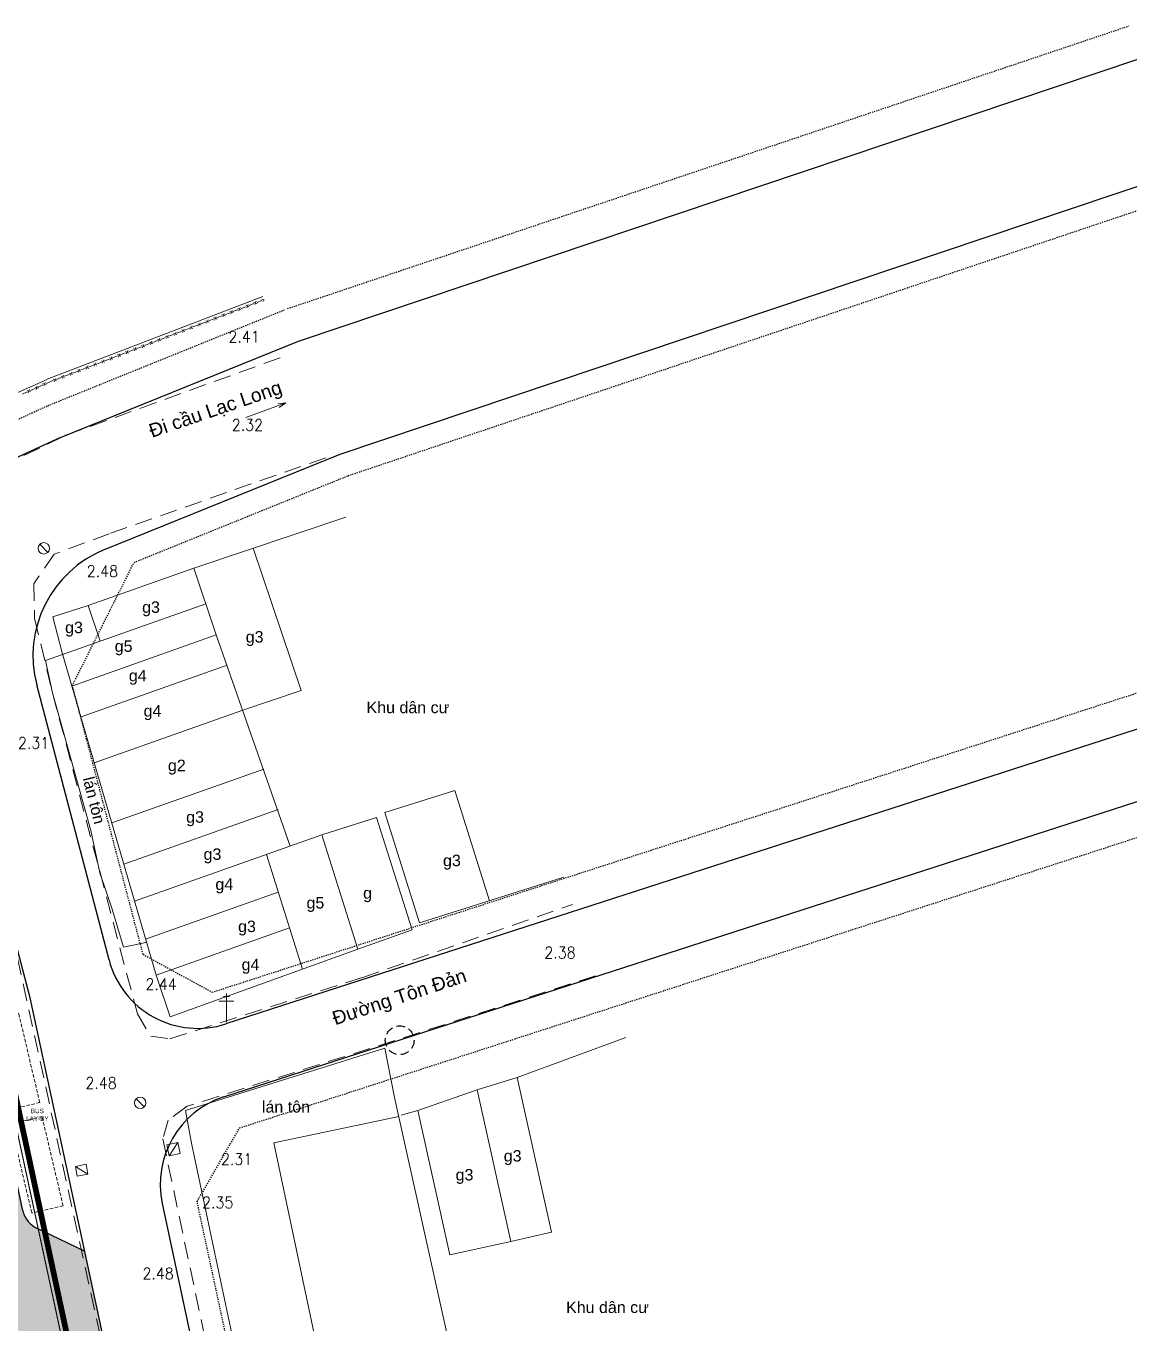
# Model space of a CAD drawing. Header units: millimetres. Extents: x 583747 to 596192, y 2304962 to 2309584.
# Drawn here: x 595685.2 to 595781.5, y 2307290 to 2307403.1 of the extents above; entities that cross this region are included whole.
import ezdxf
from ezdxf.enums import TextEntityAlignment as Align
from ezdxf.xclip import XClip

# ---------------------------------------------------------------- set-up
doc = ezdxf.new("R2010")
doc.units = ezdxf.units.MM
for name, pattern in [('DASH', [0.35, 0.25, -0.1]), ('DASHDOT', [1, 0.5, -0.25, 0, -0.25]), ('DASHED', [4.5, 3, -1.5]), ('HIDDEN', [0.375, 0.25, -0.125]), ('{Long Duong}', [2.3, 1.5, -0.8])]:
    doc.linetypes.add(name, pattern=pattern)
doc.layers.get('DEFPOINTS').update_dxf_attribs({"color": 5})
for name, color, linetype in [('A-ANNO-ROOM', 50, 'Continuous'), ('A-PLOT LINE', 6, 'DASHDOT'), ('AFP-KERB-LINE', 2, 'Continuous'), ('Xref_ST_MBDV Cot vach 30.7.2022$0$Xref_ST_MBDV Cot vach 30.7.2022|Xref_ST_MBDV Cot vach 30.7.2022|Xref_ST_MBDV Cot vach 30.7.2022|Xref_ST_MBDV Cot vach 30.7.2022|A-CORE-OTLN', 2, 'Continuous')]:
    doc.layers.add(name, color=color, linetype=linetype)
for name, color, linetype, lineweight in [('A-GENM-____-OTLN', 13, 'Continuous', 9), ('bo dat CXCL', 92, 'Continuous', 18), ('Code Cao do', 7, 'Continuous', 0), ('Duong RG Thua', 7, 'Continuous', 0), ('Ghi chu nha', 7, 'Continuous', 0), ('KT-DV', 7, 'Continuous', 0), ('KT-NEN', 250, 'Continuous', 0), ('KT-Net thay', 7, 'Continuous', 20), ('Level 15', 7, 'Continuous', 0), ('Long Duong_ Phan Cach chat lieu rair mat', 7, 'Continuous', 0), ('Nghia dia_ Ghi chu §T XH', 7, 'Continuous', 0)]:
    doc.layers.add(name, color=color, linetype=linetype, lineweight=lineweight)
doc.styles.add('220126_HDN_HBA typical plan$0$211210_HDN_HBA_TYPICAL PLAN CORE OPT 1$0$HBA-Text', font='GOTHIC.TTF')
doc.styles.add('Style-.VnArial', font='')
doc.styles.add('Style-STANDARD', font='STANDARD.shx')
doc.styles.get('Style-.VnArial').set_extended_font_data('.VnArial')

# ---------------------------------------------------------------- blocks, each defined once
blk = doc.blocks.new('COT_DI_1')
at = {"layer": 'Nghia dia_ Ghi chu §T XH', "color": 7, "linetype": 'Continuous', "lineweight": 0}
for p, q in [((0, 49.7), (0, 0)), ((-13.1, 36.7), (13.1, 36.7)), ((-5.2, 44.5), (5.2, 44.5))]:
    blk.add_line(p, q, dxfattribs=at)
blk = doc.blocks.new('MT_TN')
at = {"layer": 'Duong RG Thua', "color": 7, "lineweight": 0}
for q in [(-3.51, -1.29), (-0.72, -0.08), (-0.6, -0.41)]:
    blk.add_line((0, 0), q, dxfattribs=at)
blk = doc.blocks.new('wwww1')
at = {"layer": 'Duong RG Thua', "color": 3, "lineweight": 0}
for p, q in [((595686.9, 2307372.33), (595705.7, 2307379.55)), ((595677.09, 2307367.96), (595686.89, 2307372.32))]:
    blk.add_line(p, q, dxfattribs=at)
at = {"layer": 'Duong RG Thua', "color": 7, "linetype": 'Continuous', "lineweight": 0}
for p, q in [((595702.83, 2307378.25), (595703.12, 2307378.12)), ((595703.04, 2307378.33), (595702.91, 2307378.03)), ((595703.11, 2307378.23), (595703.53, 2307378.39)), ((595703.53, 2307378.51), (595703.82, 2307378.38)), ((595703.74, 2307378.59), (595703.61, 2307378.3)), ((595703.81, 2307378.5), (595704.23, 2307378.66)), ((595704.23, 2307378.78), (595704.52, 2307378.65)), ((595704.44, 2307378.86), (595704.31, 2307378.57)), ((595704.51, 2307378.77), (595704.93, 2307378.93)), ((595704.93, 2307379.05), (595705.22, 2307378.92)), ((595705.14, 2307379.13), (595705.01, 2307378.84)), ((595705.21, 2307379.04), (595705.63, 2307379.2)), ((595705.63, 2307379.32), (595705.82, 2307379.24)), ((595705.79, 2307379.3), (595705.71, 2307379.11)), ((595700.03, 2307377.17), (595700.32, 2307377.04)), ((595700.24, 2307377.25), (595700.11, 2307376.96)), ((595700.31, 2307377.16), (595700.73, 2307377.32)), ((595700.73, 2307377.44), (595701.02, 2307377.31)), ((595700.94, 2307377.52), (595700.81, 2307377.23)), ((595701.01, 2307377.43), (595701.43, 2307377.59)), ((595701.43, 2307377.71), (595701.72, 2307377.58)), ((595701.64, 2307377.79), (595701.51, 2307377.5)), ((595701.71, 2307377.7), (595702.13, 2307377.86)), ((595702.13, 2307377.98), (595702.42, 2307377.85)), ((595702.34, 2307378.06), (595702.21, 2307377.77)), ((595702.41, 2307377.96), (595702.83, 2307378.13)), ((595696.81, 2307375.81), (595697.23, 2307375.97)), ((595697.23, 2307376.09), (595697.52, 2307375.96)), ((595697.44, 2307376.17), (595697.31, 2307375.88)), ((595697.51, 2307376.08), (595697.93, 2307376.24)), ((595697.93, 2307376.36), (595698.22, 2307376.23)), ((595698.14, 2307376.44), (595698.01, 2307376.15)), ((595698.21, 2307376.35), (595698.63, 2307376.51)), ((595698.63, 2307376.63), (595698.92, 2307376.5)), ((595698.84, 2307376.71), (595698.71, 2307376.42)), ((595698.91, 2307376.62), (595699.33, 2307376.78)), ((595699.33, 2307376.9), (595699.62, 2307376.77)), ((595699.54, 2307376.98), (595699.41, 2307376.69)), ((595699.61, 2307376.89), (595700.03, 2307377.05)), ((595693.94, 2307374.83), (595693.81, 2307374.54)), ((595694.01, 2307374.74), (595694.43, 2307374.9)), ((595694.43, 2307375.02), (595694.72, 2307374.89)), ((595694.64, 2307375.1), (595694.51, 2307374.81)), ((595694.71, 2307375.01), (595695.13, 2307375.17)), ((595695.13, 2307375.29), (595695.42, 2307375.16)), ((595695.34, 2307375.37), (595695.21, 2307375.08)), ((595695.41, 2307375.28), (595695.83, 2307375.44)), ((595695.83, 2307375.56), (595696.12, 2307375.43)), ((595696.04, 2307375.64), (595695.91, 2307375.35)), ((595696.11, 2307375.54), (595696.53, 2307375.71)), ((595696.53, 2307375.83), (595696.82, 2307375.7)), ((595696.74, 2307375.91), (595696.61, 2307375.62)), ((595691.14, 2307373.76), (595691.01, 2307373.46)), ((595691.21, 2307373.66), (595691.63, 2307373.82)), ((595691.63, 2307373.94), (595691.92, 2307373.81)), ((595691.84, 2307374.02), (595691.71, 2307373.73)), ((595691.91, 2307373.93), (595692.33, 2307374.09)), ((595692.33, 2307374.21), (595692.62, 2307374.08)), ((595692.54, 2307374.29), (595692.41, 2307374)), ((595692.61, 2307374.2), (595693.03, 2307374.36)), ((595693.03, 2307374.48), (595693.32, 2307374.35)), ((595693.24, 2307374.56), (595693.11, 2307374.27)), ((595693.31, 2307374.47), (595693.73, 2307374.63)), ((595693.73, 2307374.75), (595694.02, 2307374.62)), ((595688.13, 2307372.6), (595688.42, 2307372.47)), ((595688.34, 2307372.68), (595688.21, 2307372.39)), ((595688.41, 2307372.59), (595688.83, 2307372.75)), ((595688.83, 2307372.87), (595689.12, 2307372.74)), ((595689.04, 2307372.95), (595688.91, 2307372.66)), ((595689.11, 2307372.86), (595689.53, 2307373.02)), ((595689.53, 2307373.14), (595689.82, 2307373.01)), ((595689.74, 2307373.22), (595689.61, 2307372.93)), ((595689.81, 2307373.13), (595690.23, 2307373.29)), ((595690.23, 2307373.41), (595690.52, 2307373.28)), ((595690.44, 2307373.49), (595690.31, 2307373.2)), ((595690.51, 2307373.39), (595690.93, 2307373.56)), ((595690.93, 2307373.68), (595691.22, 2307373.55)), ((595685.36, 2307371.44), (595685.24, 2307371.14)), ((595685.44, 2307371.35), (595685.85, 2307371.53)), ((595685.84, 2307371.65), (595686.13, 2307371.54)), ((595686.04, 2307371.74), (595685.93, 2307371.45)), ((595686.12, 2307371.65), (595686.53, 2307371.84)), ((595686.52, 2307371.96), (595686.82, 2307371.84)), ((595686.73, 2307372.05), (595686.61, 2307371.75)), ((595686.81, 2307371.96), (595687.01, 2307372.05)), ((595687.01, 2307372.05), (595687.43, 2307372.21)), ((595687.42, 2307372.33), (595687.72, 2307372.2)), ((595687.64, 2307372.41), (595687.51, 2307372.12)), ((595687.71, 2307372.32), (595688.13, 2307372.48)), ((595684.75, 2307371.04), (595685.16, 2307371.23)), ((595685.15, 2307371.35), (595685.45, 2307371.23))]:
    blk.add_line(p, q, dxfattribs=at)
at = {"layer": 'Duong RG Thua', "color": 7, "lineweight": 0}
for p, q in [((595712.95, 2307360.3), (595699.69, 2307355.85)), ((595686.25, 2307357.93), (595686.95, 2307357.22)), ((595704.88, 2307357.59), (595709.05, 2307345.17)), ((595699.69, 2307355.85), (595690.47, 2307352.59)), ((595699.69, 2307355.85), (595701.65, 2307350.02)), ((595700.73, 2307352.75), (595686.74, 2307347.8)), ((595690.47, 2307352.59), (595687.38, 2307351.59)), ((595690.47, 2307352.59), (595691.52, 2307349.49)), ((595687.38, 2307351.59), (595688.22, 2307348.45)), ((595701.65, 2307350.02), (595689.06, 2307345.57)), ((595708.09, 2307331.6), (595701.65, 2307350.02)), ((595686.74, 2307347.8), (595687.37, 2307344.97)), ((595688.22, 2307348.45), (595696.4, 2307320.35)), ((595702.59, 2307347.38), (595689.85, 2307342.87)), ((595687.37, 2307344.97), (595688.13, 2307342.26)), ((595709.05, 2307345.17), (595703.97, 2307343.46)), ((595703.97, 2307343.46), (595691.01, 2307338.88)), ((595688.13, 2307342.26), (595690.71, 2307332.97)), ((595705.79, 2307338.31), (595692.54, 2307333.62)), ((595716.35, 2307334.52), (595722.45, 2307336.45)), ((595725.49, 2307326.83), (595722.45, 2307336.45)), ((595707.04, 2307334.79), (595693.59, 2307330.03)), ((595710.86, 2307332.58), (595715.64, 2307334.09)), ((595718.73, 2307324.3), (595715.64, 2307334.09)), ((595719.39, 2307324.91), (595716.35, 2307334.52)), ((595690.71, 2307332.97), (595691.48, 2307329.28)), ((595710.86, 2307332.58), (595694.52, 2307326.8)), ((595714.01, 2307322.61), (595710.86, 2307332.58)), ((595709.17, 2307320.86), (595706.02, 2307330.87)), ((595691.48, 2307329.28), (595692.57, 2307326.11)), ((595719.39, 2307324.91), (595731.98, 2307328.88)), ((595707.06, 2307327.57), (595695.49, 2307323.47)), ((595692.57, 2307326.11), (595693.57, 2307322.79)), ((595708.04, 2307324.47), (595696.4, 2307320.35)), ((595714.01, 2307322.61), (595718.73, 2307324.3)), ((595693.57, 2307322.79), (595695.5, 2307323.18)), ((595697.63, 2307316.7), (595714.01, 2307322.61)), ((595696.4, 2307320.35), (595697.63, 2307316.7)), ((595727.91, 2307311.41), (595737.37, 2307314.91)), ((595698.98, 2307308.55), (595716.37, 2307313.96)), ((595716.37, 2307313.96), (595717.2, 2307309.68)), ((595719.23, 2307308.53), (595724.41, 2307310.34)), ((595724.41, 2307310.34), (595727.91, 2307311.41)), ((595724.41, 2307310.34), (595727.34, 2307297.12)), ((595727.91, 2307311.41), (595730.91, 2307297.91)), ((595694.67, 2307309.55), (595695.37, 2307308.85)), ((595717.2, 2307309.68), (595725.11, 2307274.01)), ((595699.49, 2307305.68), (595698.98, 2307308.55)), ((595717.79, 2307308.12), (595719.23, 2307308.53)), ((595719.23, 2307308.53), (595722.02, 2307295.94)), ((595706.68, 2307305.72), (595717.57, 2307308.02)), ((595697.35, 2307305.55), (595698.31, 2307305.75)), ((595697.35, 2307305.55), (595697.55, 2307304.59)), ((595698.31, 2307305.75), (595697.55, 2307304.59)), ((595697.55, 2307304.59), (595698.51, 2307304.79)), ((595698.31, 2307305.75), (595698.51, 2307304.79)), ((595709.27, 2307259.47), (595699.49, 2307305.68)), ((595706.68, 2307305.72), (595713.87, 2307271.64)), ((595689.37, 2307303.66), (595690.29, 2307303.84)), ((595689.52, 2307302.82), (595689.37, 2307303.66)), ((595689.37, 2307303.66), (595690.45, 2307302.99)), ((595690.45, 2307302.99), (595690.29, 2307303.84)), ((595689.52, 2307302.82), (595690.45, 2307302.99))]:
    blk.add_line(p, q, dxfattribs=at)
at = {"layer": 'Duong RG Thua', "color": 7, "lineweight": 0, "flags": 128}
blk.add_lwpolyline([(595722.02, 2307295.94), (595727.34, 2307297.12), (595730.91, 2307297.91)], dxfattribs=at)
at = {"layer": 'Duong RG Thua', "color": 7, "lineweight": 0}
for centre in [(595686.6, 2307357.58), (595695.02, 2307309.2)]:
    blk.add_circle(centre, 0.5, dxfattribs=at)
at = {"layer": 'Long Duong_ Phan Cach chat lieu rair mat', "color": 4, "linetype": '{Long Duong}', "lineweight": 0}
for p, q in [((595688.5, 2307367.44), (595707.53, 2307374.32)), ((595676.6, 2307361.64), (595688.5, 2307367.44)), ((595711.21, 2307365.49), (595692.31, 2307358.85)), ((595692.31, 2307358.85), (595687.51, 2307357.08)), ((595687.51, 2307357.08), (595685.73, 2307354.49)), ((595685.73, 2307354.49), (595685.8, 2307351.48)), ((595685.8, 2307351.48), (595687.37, 2307344.97)), ((595687.37, 2307344.97), (595694.77, 2307316.96)), ((595697.93, 2307259.7), (595680.5, 2307339.17)), ((595714.43, 2307320.15), (595732.73, 2307326.51)), ((595697.61, 2307314.79), (595714.43, 2307320.15)), ((595734.74, 2307320.29), (595717.24, 2307314.64)), ((595694.77, 2307316.96), (595695.93, 2307315.03)), ((595695.93, 2307315.03), (595697.61, 2307314.79)), ((595717.24, 2307314.64), (595699.11, 2307308.9)), ((595699.11, 2307308.9), (595697.46, 2307307.7)), ((595697.46, 2307307.7), (595696.99, 2307306.06)), ((595696.99, 2307306.06), (595706.87, 2307259.34))]:
    blk.add_line(p, q, dxfattribs=at)
at = {"layer": 'Duong RG Thua', "color": 7, "lineweight": 0, "rotation": 359.9973000000001}
blk.add_blockref('MT_TN', (595707.73, 2307370.28), dxfattribs=at)
at = {"layer": 'Nghia dia_ Ghi chu §T XH', "color": 7, "linetype": 'Continuous', "lineweight": 0, "xscale": 0.05, "yscale": 0.05, "zscale": 0.05, "rotation": 359.9972999999998}
blk.add_blockref('COT_DI_1', (595702.54, 2307316.25), dxfattribs=at)
at = {"layer": 'Code Cao do', "color": 6, "linetype": 'Continuous', "lineweight": 0, "style": 'Style-STANDARD'}
for s, p in [('2.41', (595702.71, 2307376.04)), ('2.32', (595703, 2307368.34)), ('2.48', (595690.35, 2307355.59)), ('2.31', (595684.35, 2307340.6)), ('2.38', (595730.27, 2307322.31)), ('2.44', (595695.47, 2307319.55)), ('2.48', (595690.23, 2307310.94)), ('2.31', (595702.06, 2307304.29)), ('2.35', (595700.41, 2307300.51)), ('2.48', (595695.21, 2307294.31))]:
    blk.add_text(s, height=1, rotation=359.9973, dxfattribs=at).set_placement(p, align=Align.MIDDLE_LEFT)
at = {"layer": 'Ghi chu nha', "color": 7, "linetype": 'Continuous', "lineweight": 0, "style": 'Style-.VnArial'}
for s, height, rotation, p in [('g3', 1, 359.9973, (595695.96, 2307352.45)), ('g3', 1, 359.9973, (595689.24, 2307350.68)), ('g3', 1, 359.9973, (595705, 2307349.86)), ('g5', 1, 359.9973, (595693.57, 2307349.05)), ('g4', 1, 359.9973, (595694.8, 2307346.48)), ('g4', 1, 359.9973, (595696.09, 2307343.4)), ('Khu d©n c\xad', 1, 359.9973, (595718.37, 2307343.7)), ('g2', 1, 359.9973, (595698.21, 2307338.64)), ('l¸n t«n', 1, 284.1047, (595690.99, 2307335.6)), ('g3', 1, 359.9973, (595699.8, 2307334.14)), ('g3', 1, 359.9973, (595701.32, 2307330.9)), ('g3', 1, 359.9973, (595722.21, 2307330.35)), ('g4', 1, 359.9973, (595702.35, 2307328.28)), ('g', 1, 359.9973, (595714.85, 2307327.51)), ('g5', 1, 359.9973, (595710.3, 2307326.66)), ('g3', 1, 359.9973, (595704.33, 2307324.6)), ('g4', 1, 359.9973, (595704.64, 2307321.27)), ('§\xadêng T«n §¶n', 1.2, 18.3747, (595717.62, 2307318.46)), ('l¸n t«n', 1, 359.9973, (595707.73, 2307308.86)), ('g3', 1, 359.9973, (595727.51, 2307304.58)), ('g3', 1, 359.9973, (595723.31, 2307302.93)), ('Khu d©n c\xad', 1, 359.9973, (595735.78, 2307291.37))]:
    blk.add_text(s, height=height, rotation=rotation, dxfattribs=at).set_placement(p, align=Align.MIDDLE_CENTER)
at = {"layer": 'Ghi chu nha', "color": 7, "linetype": 'Continuous', "lineweight": 0, "insert": (595701.63, 2307369.57), "char_height": 1.2, "attachment_point": 5, "rotation": 18.8459, "line_spacing_factor": 0.6, "style": 'Style-.VnArial'}
blk.add_mtext('§i cÇu L¹c Long', dxfattribs=at)
blk = doc.blocks.new('NEN')
at = {"layer": 'Level 15', "color": 240, "linetype": 'DASH', "lineweight": 13, "ltscale": 5, "true_color": 0xed1f24, "const_width": 0.5, "flags": 128}
blk.add_lwpolyline([(595682.63, 2307317.63), (595677.11, 2307338.74), (595668.7, 2307341.65), (595657.2, 2307332.95), (595633.73, 2307315.07), (595610.1, 2307298.02, 0.685011), (595643.31, 2307173.38), (595664.1, 2307171.16), (595705.75, 2307172.44), (595712.07, 2307180.51), (595682.63, 2307317.63)], format="xyb", close=True, dxfattribs=at)
blk = doc.blocks.new('road')
at = {"layer": 'AFP-KERB-LINE'}
for p, q in [((3543548, 1357131), (3604082, 1405408)), ((3543548, 1357131), (3604082, 1405408)), ((3550344, 1349121), (3610554, 1397139)), ((3550344, 1349121), (3610554, 1397139)), ((3654174, 1373978), (3557974, 1299002)), ((3654174, 1373978), (3557974, 1299002)), ((3559972, 1292952), (3656905, 1368500)), ((3559972, 1292952), (3656905, 1368500)), ((3526925, 1342140), (3543548, 1357131)), ((3526925, 1342140), (3543548, 1357131)), ((3533873, 1334267), (3550344, 1349121)), ((3533873, 1334267), (3550344, 1349121)), ((3526925, 1342140), (3519506, 1334836)), ((3546480, 1300755), (3532350, 1321145)), ((3546480, 1300755), (3532350, 1321145)), ((3578945, 1249265), (3558118, 1282384)), ((3578945, 1249265), (3558118, 1282384)), ((3578945, 1249265), (3558118, 1282384)), ((3578945, 1249265), (3558118, 1282384))]:
    blk.add_line(p, q, dxfattribs=at)
blk.add_lwpolyline([(3611005, 1163389), (3611456, 1163638, 0.4307665), (3615082, 1177713), (3541132, 1295305), (3530686, 1310379, 0.5341637), (3514065, 1310106), (3507801, 1300401)], format="xyb", dxfattribs=at)
for centre, radius, start, end in [((3540570, 1326841), 10000, 132.04489, 214.72185), ((3540570, 1326841), 10000, 132.04489, 214.72185), ((3553056, 1305312), 8000, 214.72185, 307.93222), ((3553056, 1305312), 8000, 214.72185, 307.93222), ((3564890, 1286642), 8000, 127.93222, 212.16426), ((3564890, 1286642), 8000, 127.93222, 212.16426)]:
    blk.add_arc(centre, radius, start, end, dxfattribs=at)
blk = doc.blocks.new('PLOT')
at = {"layer": 'A-PLOT LINE', "color": 251}
for p, q in [((3541677, 1359477), (3602211, 1407753)), ((3551638, 1347595), (3611787, 1395564)), ((3555902, 1301191), (3652118, 1376180)), ((3524916, 1344368), (3541539, 1359359)), ((3536675, 1334101), (3551638, 1347595)), ((3517261, 1336835), (3524916, 1344368)), ((3535291, 1322168), (3536675, 1334101)), ((3549110, 1302227), (3535291, 1322168)), ((3549110, 1302227), (3555902, 1301191))]:
    blk.add_line(p, q, dxfattribs=at)
blk.add_lwpolyline([(3693942, 1315787), (3587846, 1250138), (3580933, 1251739), (3560913, 1283575), (3562195, 1290881), (3658973, 1366308), (3665768, 1365275), (3677786, 1347968)], dxfattribs=at)
blk.add_lwpolyline([(3693942, 1315787), (3587846, 1250138), (3580933, 1251739), (3560913, 1283575), (3562195, 1290881), (3658973, 1366308), (3665768, 1365275), (3677786, 1347968)], dxfattribs=at)
blk = doc.blocks.new('qweqeqee')
at = {"layer": 'A-GENM-____-OTLN', "linetype": 'DASHED', "ltscale": 100, "extrusion": (2.68991e-06, -2.55388e-08, 1)}
for p, q in [((29938, -6060, 0), (21938, -6060, 0)), ((21938, -6060, 0), (21938, -8860, 0)), ((29938, -6060, 0), (29938, -8860, 0)), ((21938, -8860, 0), (29938, -8860, 0))]:
    blk.add_line(p, q, dxfattribs=at)
blk = doc.blocks.new('DV')
at = {"layer": 'bo dat CXCL'}
h = blk.add_hatch(dxfattribs=at)
h.set_pattern_fill('GRASS', color=256, scale=20, angle=6e-14)
edge = h.paths.add_edge_path()
edge.add_line((617262, 169948), (615443, 170462))
edge.add_line((615443, 170462), (614592, 174567))
edge.add_line((614592, 174567), (620914, 175930))
edge.add_line((620914, 175930), (622792, 167227))
edge.add_arc((625233, 167754), 2498, 192.18716, 235.8651)
edge.add_line((623831, 165687), (628234, 163562))
edge.add_line((628234, 163562), (630862, 151440))
edge.add_arc((627914, 150967), 2986, -77.05174, 9.11741, ccw=False)
edge.add_line((628583, 148057), (619337, 146073))
edge.add_arc((620599, 140193), 6013, 102.11461, 164.05752)
edge.add_line((614817, 141845), (615642, 144759))
edge.add_line((615642, 144759), (613538, 145356))
edge.add_line((613538, 145356), (618423, 162562))
edge.add_arc((614337, 163722), 4247, 344.15003, 371.50222)
edge.add_line((618499, 164569), (617270, 169946))
at = {"layer": 'AFP-KERB-LINE', "extrusion": (-5.41606e-07, 2.51261e-06, 1), "elevation": 0}
blk.add_lwpolyline([(620778, 176551), (622798, 167196, 0.1929224), (623839, 165654), (628241, 163529)], format="xyb", dxfattribs=at)
at = {"layer": 'DEFPOINTS', "linetype": 'HIDDEN', "ltscale": 3000}
blk.add_circle((655721, 181931), 1256, dxfattribs=at)
ref = blk.add_blockref('PLOT', (-3147123, 179596, 0), dxfattribs=dict(rotation=340.0000000045929))
XClip(ref).set_block_clipping_path([(3437700.5976729654, 868981.9081885163), (3912891.8375199828, 1041937.3750337446), (3715693.8178756535, 1583734.481302836), (3240502.5780286361, 1410779.0144576086)])
at = {"extrusion": (-5.9306e-07, 2.62384e-06, 1), "rotation": 283.2803608450139}
for p in [(623341, 207034, 0), (625377, 198027, 0), (625377, 198027, 0)]:
    blk.add_blockref('qweqeqee', p, dxfattribs=at)
at = {"layer": 'AFP-KERB-LINE'}
ref = blk.add_blockref('road', (-3147123, 179596, 0), dxfattribs=dict(at, rotation=340.0000000045929))
XClip(ref).set_block_clipping_path([(3424978.7776903473, 904726.3076186823), (3853099.8617473282, 1060549.6388383387), (3670662.8681027722, 1561791.1594749615), (3242541.7840457913, 1405967.828255306)])
at = {"layer": 'A-ANNO-ROOM', "insert": (624111, 175970, 0), "char_height": 400, "width": 6126.31, "attachment_point": 2, "style": '220126_HDN_HBA typical plan$0$211210_HDN_HBA_TYPICAL PLAN CORE OPT 1$0$HBA-Text'}
blk.add_mtext('{BUS \\PLAY-BY}', dxfattribs=at)

msp = doc.modelspace()

# ---------------------------------------------------------------- block references
at = {"layer": 'KT-NEN', "lineweight": 0}
msp.add_blockref('wwww1', (0.17, -0.04, 0), dxfattribs=at)

# ---------------------------------------------------------------- next in the draw order: linework, layer by layer
at = {"layer": 'Xref_ST_MBDV Cot vach 30.7.2022$0$Xref_ST_MBDV Cot vach 30.7.2022|Xref_ST_MBDV Cot vach 30.7.2022|Xref_ST_MBDV Cot vach 30.7.2022|Xref_ST_MBDV Cot vach 30.7.2022|A-CORE-OTLN', "color": 6, "linetype": 'DASHED', "const_width": 0.1}
msp.add_lwpolyline([(595711.61, 2307180.68), (595682.12, 2307317.51), (595678, 2307333.21), (595663.78, 2307337.22), (595657.54, 2307332.5), (595634.08, 2307314.6), (595628.12, 2307310.29), (595626.65, 2307307.01), (595622.55, 2307304.04), (595618.96, 2307303.67), (595610.46, 2307297.53), (595608.23, 2307295.83), (595606.08, 2307294.04), (595604, 2307292.17), (595602, 2307290.21), (595600.07, 2307288.18)], dxfattribs=at)

# ---------------------------------------------------------------- next in the draw order: block references
at = {"layer": 'KT-DV', "xscale": 0.001, "yscale": 0.001, "zscale": 0.001}
msp.add_blockref('DV', (595062.1, 2307132.69), dxfattribs=at)
at = {"layer": 'KT-Net thay'}
msp.add_blockref('NEN', (0, 0), dxfattribs=at)

doc.saveas('drawing.dxf')
